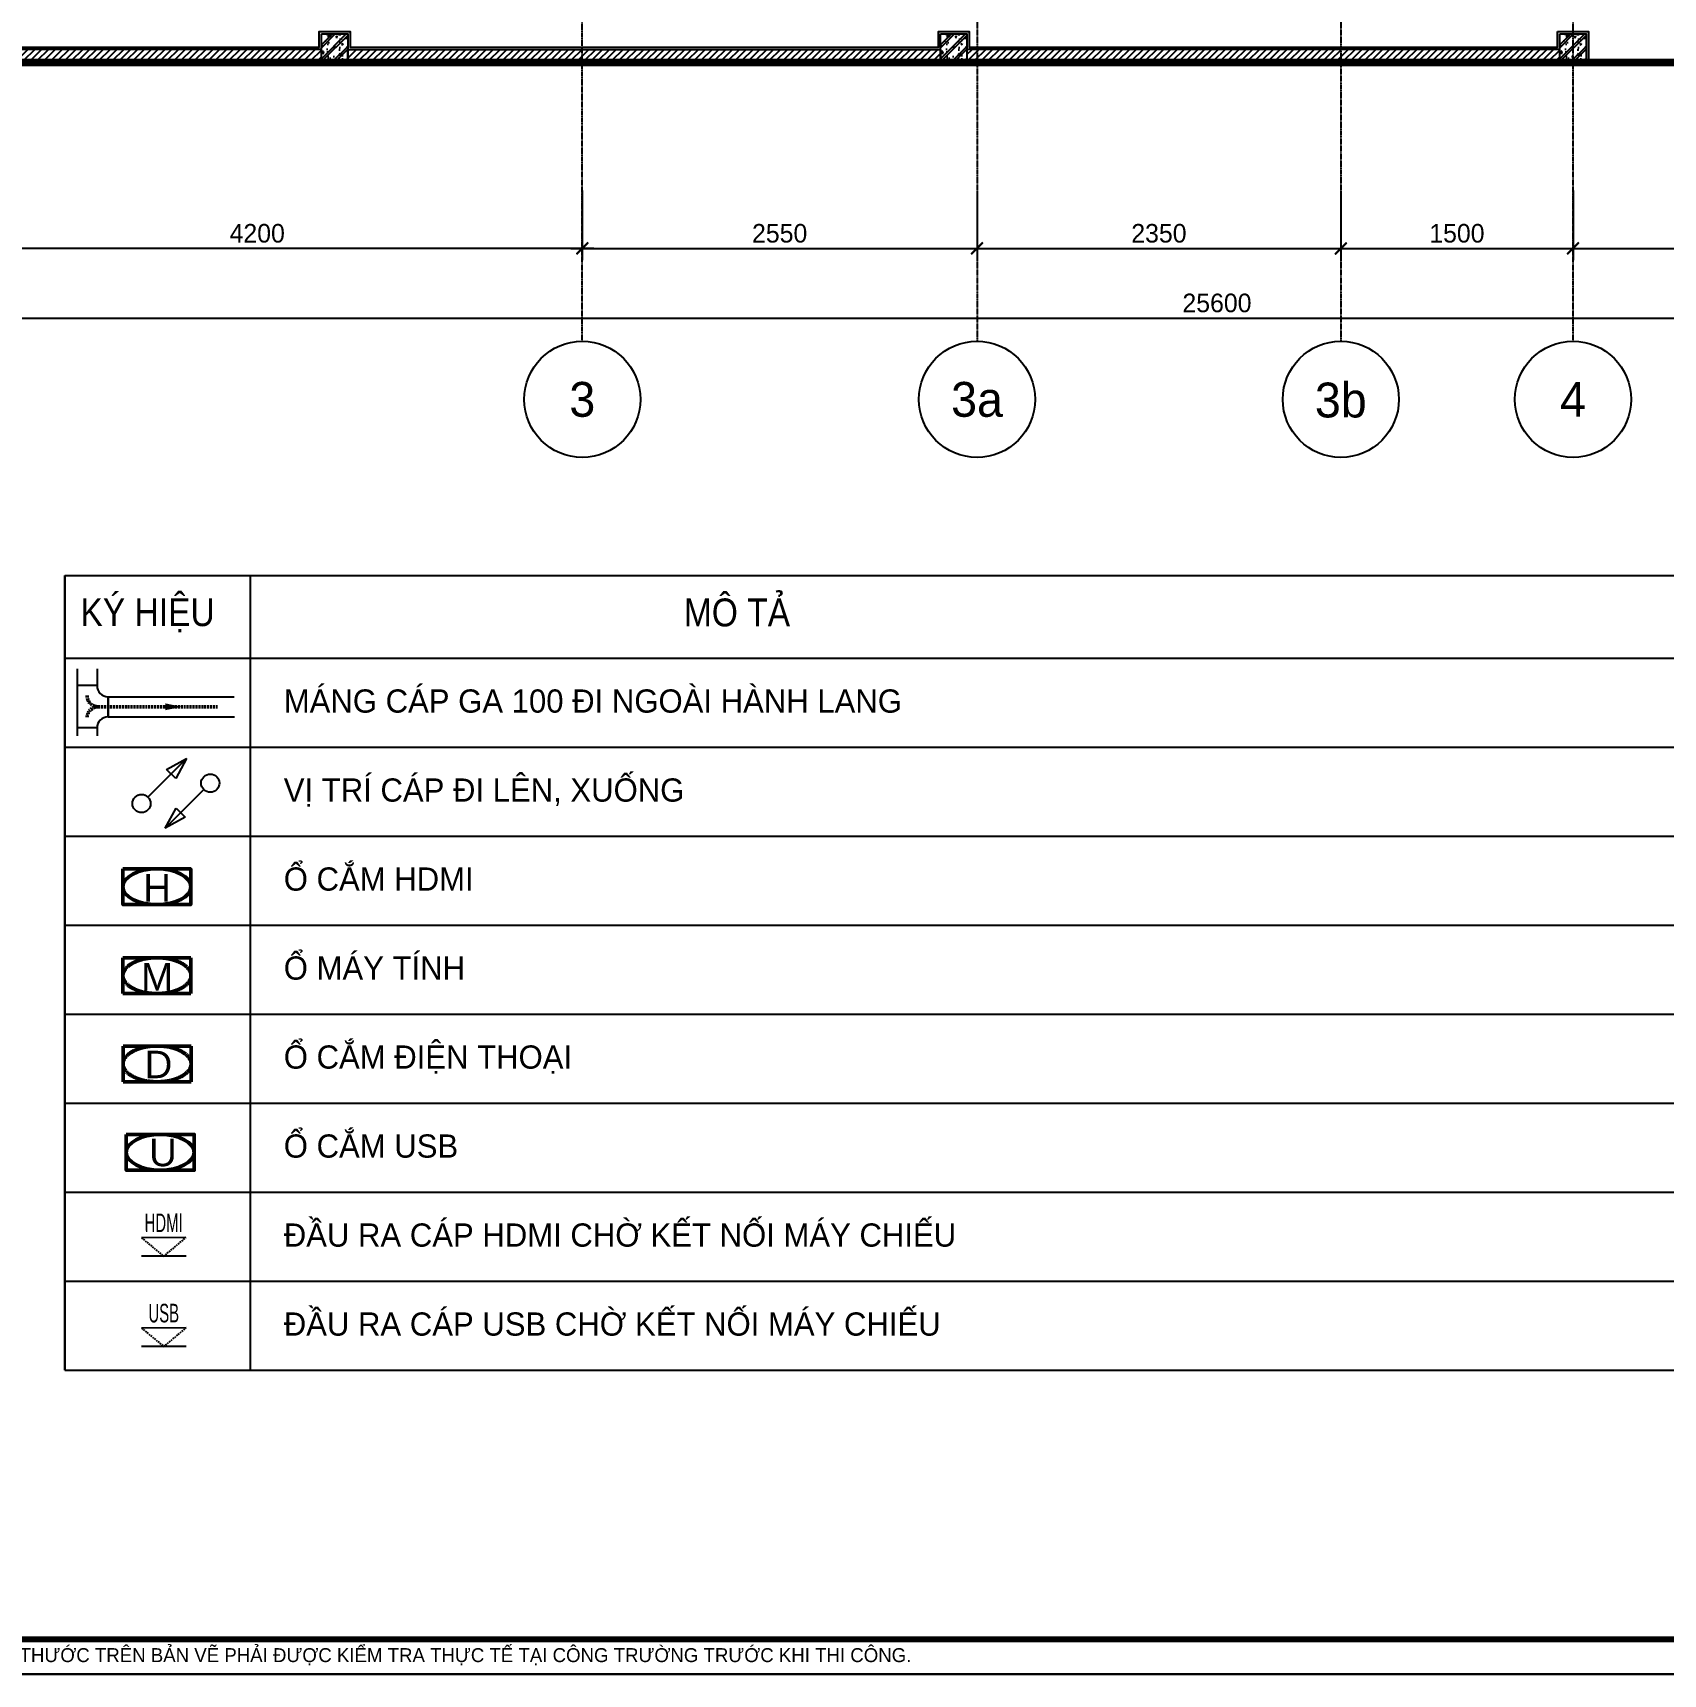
# Model space of a CAD drawing. Header units: inches. Extents: x 1721084 to 1854744, y 225101 to 488646.
# Drawn here: x 1731251 to 1741783, y 351101 to 361703 of the extents above; entities that cross this region are included whole.
import ezdxf
from ezdxf.enums import TextEntityAlignment as Align
from ezdxf.xclip import XClip

# ---------------------------------------------------------------- set-up
doc = ezdxf.new("R2010")
doc.units = ezdxf.units.IN
doc.header["$MEASUREMENT"] = 0
doc.header["$XCLIPFRAME"] = 0
for name, pattern in [('DASHED', [19.05, 12.7, -6.35]), ('X-PL-GF$0$X-GRID-T1$0$CENTER2', [1.125, 0.75, -0.125, 0.125, -0.125]), ('X-PL-GF$0$X-PL-GF$0$DASHDOTX2', [2, 1, -0.5, 0, -0.5]), ('XR-EX-P-03$0$HIDDEN', [9.525, 6.35, -3.175])]:
    doc.linetypes.add(name, pattern=pattern)
for name, color, linetype in [('0-Khungten', 255, 'Continuous'), ('A-ANNO-DIM 100', 252, 'Continuous'), ('I.A.M TITLEBLOCK - A2 -H$0$A-TBLK-TEXT', 250, 'Continuous'), ('mang', 5, 'Continuous'), ('PN', 2, 'Continuous'), ('SYMBOL', 1, 'Continuous'), ('TEXT', 9, 'Continuous'), ('X-PL-GF$0$X-GRID-T1$0$A-ANNO-DIM 75', 2, 'Continuous'), ('X-PL-GF$0$X-GRID-T1$0$A-GRID', 9, 'X-PL-GF$0$X-GRID-T1$0$CENTER2'), ('X-PL-GF$0$X-GRID-T1$0$A-GRID-SYMB', 5, 'Continuous'), ('X-PL-GF$0$X-PL-GF$0$A-FLOR-COLS-CONC', 250, 'Continuous'), ('X-PL-GF$0$X-PL-GF$0$A-FLOR-PATT', 250, 'Continuous'), ('X-PL-GF$0$X-PL-GF$0$A-FLOR-WALL', 250, 'Continuous'), ('X-PL-GF$0$X-PL-GF$0$A-FLOR-WALL-FNSH', 250, 'Continuous'), ('X-PL-GF$0$X-PL-GF$0$A-SECT-PATT', 250, 'Continuous'), ('X-PL-GF$0$X-PL-GF$0$A-XREF', 250, 'Continuous'), ('X-PL-GF$0$X-PL-GF$0$B-RanhHienTrang', 250, 'Continuous'), ('Xref$0$noi that13-5-2008$0$ID-FURN-ROOM-N', 6, 'Continuous')]:
    doc.layers.add(name, color=color, linetype=linetype)
for name, color, linetype, lineweight in [('TTLL', 252, 'DASHED', 50), ('XR-EX-P-03$0$OAP040__', 4, 'Continuous', 25), ('XR-EX-P-03$0$OAP6444_COM_E', 30, 'Continuous', 25)]:
    doc.layers.add(name, color=color, linetype=linetype, lineweight=lineweight)
doc.styles.add('I.A.M TITLEBLOCK - A2 -H$0$TITLE BLOCK', font='arial.ttf')
doc.styles.add('VNCC-text khungdam', font='vhblack.ttf')
doc.styles.add('VNCC-VnAvantH', font='vhavan.ttf')
doc.styles.add('X-PL-GF$0$X-GRID-T1$0$HDUNGARC', font='vn_vni.shx')
doc.styles.add('X-PL-GF$0$X-GRID-T1$0$SYMBTEXT', font='VAVON_.TTF')
doc.styles.add('XR-EX-P-03$0$Standard', font='arial.ttf')
doc.styles.add('XR-EX-P-03$0$Vn-Vni', font='vn_vni.shx', dxfattribs={"width": 0.75})
doc.styles.add('Xref$0$noi that13-5-2008$0$Arial', font='arial.ttf')
doc.dimstyles.new('X-PL-GF$0$X-GRID-T1$0$DIM-75', dxfattribs={"dimscale": 75, "dimtxt": 1.6, "dimasz": 1, "dimexe": 1, "dimexo": 1, "dimgap": 0.5, "dimtad": 1, "dimdec": 0, "dimzin": 0, "dimdsep": 46, "dimtxsty": 'X-PL-GF$0$X-GRID-T1$0$HDUNGARC', "dimblk": 'X-PL-GF$0$X-GRID-T1$0$_ArchTick', "dimcen": 2, "dimdle": 1, "dimclrd": 256, "dimclre": 9, "dimclrt": 3, "dimadec": 0, "dimazin": 0, "dimtfac": 1, "dimtdec": 0, "dimtix": 1, "dimtmove": 2, "dimatfit": 2, "dimfxl": 1, "dimtolj": 1, "dimtzin": 0, "dimarcsym": 2})
pattern_1 = [(45, (0, -797.414), (-22.09709, 22.09709), [])]

# ---------------------------------------------------------------- blocks, each defined once
blk = doc.blocks.new('X-PL-GF$0$X-GRID-T1$0$SYMB-GRID')
blk.add_circle((0, 0), 5)
at = {"color": 2, "style": 'X-PL-GF$0$X-GRID-T1$0$SYMBTEXT', "flags": 4}
blk.add_attdef('NUM', text='', height=3, dxfattribs=at).set_placement((0, 0), align=Align.MIDDLE)
blk = doc.blocks.new('X-PL-GF$0$X-GRID-T1$0$_ArchTick')
at = {"color": 0, "linetype": 'ByBlock', "const_width": 0.15}
blk.add_lwpolyline([(-0.5, -0.48), (0.5, 0.52)], dxfattribs=at)
blk = doc.blocks.new('*D255')
at = {"layer": 'Defpoints', "color": 0, "transparency": 16777216}
for p in [(8700, -3750), (11250, -3750), (11250, -4200)]:
    blk.add_point(p, dxfattribs=at)
at = {"layer": 'X-PL-GF$0$X-GRID-T1$0$A-ANNO-DIM 75', "color": 9, "lineweight": -2, "transparency": 16777216}
for p, q in [((8700, -3825), (8700, -4275)), ((11250, -3825), (11250, -4275))]:
    blk.add_line(p, q, dxfattribs=at)
at = {"layer": 'X-PL-GF$0$X-GRID-T1$0$A-ANNO-DIM 75', "lineweight": -2, "transparency": 16777216}
blk.add_line((8625, -4200), (11325, -4200), dxfattribs=at)
at = {"layer": 'X-PL-GF$0$X-GRID-T1$0$A-ANNO-DIM 75', "lineweight": -2, "transparency": 16777216, "xscale": 75, "yscale": 75, "zscale": 75, "rotation": 180}
blk.add_blockref('X-PL-GF$0$X-GRID-T1$0$_ArchTick', (8700, -4200), dxfattribs=at)
at = {"layer": 'X-PL-GF$0$X-GRID-T1$0$A-ANNO-DIM 75', "lineweight": -2, "transparency": 16777216, "xscale": 75, "yscale": 75, "zscale": 75}
blk.add_blockref('X-PL-GF$0$X-GRID-T1$0$_ArchTick', (11250, -4200), dxfattribs=at)
at = {"layer": 'X-PL-GF$0$X-GRID-T1$0$A-ANNO-DIM 75', "color": 3, "transparency": 16777216, "insert": (9975, -4103), "char_height": 120, "attachment_point": 5, "style": 'X-PL-GF$0$X-GRID-T1$0$HDUNGARC'}
blk.add_mtext('\\A1;2550', dxfattribs=at)
blk = doc.blocks.new('*D256')
at = {"layer": 'Defpoints', "color": 0, "transparency": 16777216}
for p in [(15100, -3750), (20100, -3750), (20100, -4200)]:
    blk.add_point(p, dxfattribs=at)
at = {"layer": 'X-PL-GF$0$X-GRID-T1$0$A-ANNO-DIM 75', "color": 9, "lineweight": -2, "transparency": 16777216}
for p, q in [((15100, -3825), (15100, -4275)), ((20100, -3825), (20100, -4275))]:
    blk.add_line(p, q, dxfattribs=at)
at = {"layer": 'X-PL-GF$0$X-GRID-T1$0$A-ANNO-DIM 75', "lineweight": -2, "transparency": 16777216}
blk.add_line((15025, -4200), (20175, -4200), dxfattribs=at)
at = {"layer": 'X-PL-GF$0$X-GRID-T1$0$A-ANNO-DIM 75', "lineweight": -2, "transparency": 16777216, "xscale": 75, "yscale": 75, "zscale": 75, "rotation": 180}
blk.add_blockref('X-PL-GF$0$X-GRID-T1$0$_ArchTick', (15100, -4200), dxfattribs=at)
at = {"layer": 'X-PL-GF$0$X-GRID-T1$0$A-ANNO-DIM 75', "lineweight": -2, "transparency": 16777216, "xscale": 75, "yscale": 75, "zscale": 75}
blk.add_blockref('X-PL-GF$0$X-GRID-T1$0$_ArchTick', (20100, -4200), dxfattribs=at)
at = {"layer": 'X-PL-GF$0$X-GRID-T1$0$A-ANNO-DIM 75', "color": 3, "transparency": 16777216, "insert": (17600, -4103), "char_height": 120, "attachment_point": 5, "style": 'X-PL-GF$0$X-GRID-T1$0$HDUNGARC'}
blk.add_mtext('\\A1;5000', dxfattribs=at)
blk = doc.blocks.new('*D258')
at = {"layer": 'Defpoints', "color": 0, "transparency": 16777216}
for p in [(0, -3750), (25600, -3750), (25600, -4650)]:
    blk.add_point(p, dxfattribs=at)
at = {"layer": 'X-PL-GF$0$X-GRID-T1$0$A-ANNO-DIM 75', "color": 9, "lineweight": -2, "transparency": 16777216}
for p, q in [((0, -3825), (0, -4725)), ((25600, -3825), (25600, -4725))]:
    blk.add_line(p, q, dxfattribs=at)
at = {"layer": 'X-PL-GF$0$X-GRID-T1$0$A-ANNO-DIM 75', "lineweight": -2, "transparency": 16777216}
blk.add_line((-75, -4650), (25675, -4650), dxfattribs=at)
at = {"layer": 'X-PL-GF$0$X-GRID-T1$0$A-ANNO-DIM 75', "lineweight": -2, "transparency": 16777216, "xscale": 75, "yscale": 75, "zscale": 75, "rotation": 180}
blk.add_blockref('X-PL-GF$0$X-GRID-T1$0$_ArchTick', (0, -4650), dxfattribs=at)
at = {"layer": 'X-PL-GF$0$X-GRID-T1$0$A-ANNO-DIM 75', "lineweight": -2, "transparency": 16777216, "xscale": 75, "yscale": 75, "zscale": 75}
blk.add_blockref('X-PL-GF$0$X-GRID-T1$0$_ArchTick', (25600, -4650), dxfattribs=at)
at = {"layer": 'X-PL-GF$0$X-GRID-T1$0$A-ANNO-DIM 75', "color": 3, "transparency": 16777216, "insert": (12800, -4553), "char_height": 120, "attachment_point": 5, "style": 'X-PL-GF$0$X-GRID-T1$0$HDUNGARC'}
blk.add_mtext('\\A1;25600', dxfattribs=at)
blk = doc.blocks.new('*D268')
at = {"layer": 'Defpoints', "color": 0, "transparency": 16777216}
for p in [(4500, -3750), (8700, -3750), (4500, -4200)]:
    blk.add_point(p, dxfattribs=at)
at = {"layer": 'X-PL-GF$0$X-GRID-T1$0$A-ANNO-DIM 75', "color": 9, "lineweight": -2, "transparency": 16777216}
for p, q in [((4500, -3825), (4500, -4275)), ((8700, -3825), (8700, -4275))]:
    blk.add_line(p, q, dxfattribs=at)
at = {"layer": 'X-PL-GF$0$X-GRID-T1$0$A-ANNO-DIM 75', "lineweight": -2, "transparency": 16777216}
blk.add_line((8775, -4200), (4425, -4200), dxfattribs=at)
at = {"layer": 'X-PL-GF$0$X-GRID-T1$0$A-ANNO-DIM 75', "lineweight": -2, "transparency": 16777216, "xscale": 75, "yscale": 75, "zscale": 75, "rotation": 180}
blk.add_blockref('X-PL-GF$0$X-GRID-T1$0$_ArchTick', (4500, -4200), dxfattribs=at)
at = {"layer": 'X-PL-GF$0$X-GRID-T1$0$A-ANNO-DIM 75', "lineweight": -2, "transparency": 16777216, "xscale": 75, "yscale": 75, "zscale": 75}
blk.add_blockref('X-PL-GF$0$X-GRID-T1$0$_ArchTick', (8700, -4200), dxfattribs=at)
at = {"layer": 'X-PL-GF$0$X-GRID-T1$0$A-ANNO-DIM 75', "color": 3, "transparency": 16777216, "insert": (6600, -4103), "char_height": 120, "attachment_point": 5, "style": 'X-PL-GF$0$X-GRID-T1$0$HDUNGARC'}
blk.add_mtext('\\A1;4200', dxfattribs=at)
blk = doc.blocks.new('*D278')
at = {"layer": 'Defpoints', "color": 0, "transparency": 16777216}
for p in [(11250, -3750), (13600, -3750), (13600, -4200)]:
    blk.add_point(p, dxfattribs=at)
at = {"layer": 'X-PL-GF$0$X-GRID-T1$0$A-ANNO-DIM 75', "color": 9, "lineweight": -2, "transparency": 16777216}
for p, q in [((11250, -3825), (11250, -4275)), ((13600, -3825), (13600, -4275))]:
    blk.add_line(p, q, dxfattribs=at)
at = {"layer": 'X-PL-GF$0$X-GRID-T1$0$A-ANNO-DIM 75', "lineweight": -2, "transparency": 16777216}
blk.add_line((11175, -4200), (13675, -4200), dxfattribs=at)
at = {"layer": 'X-PL-GF$0$X-GRID-T1$0$A-ANNO-DIM 75', "lineweight": -2, "transparency": 16777216, "xscale": 75, "yscale": 75, "zscale": 75, "rotation": 180}
blk.add_blockref('X-PL-GF$0$X-GRID-T1$0$_ArchTick', (11250, -4200), dxfattribs=at)
at = {"layer": 'X-PL-GF$0$X-GRID-T1$0$A-ANNO-DIM 75', "lineweight": -2, "transparency": 16777216, "xscale": 75, "yscale": 75, "zscale": 75}
blk.add_blockref('X-PL-GF$0$X-GRID-T1$0$_ArchTick', (13600, -4200), dxfattribs=at)
at = {"layer": 'X-PL-GF$0$X-GRID-T1$0$A-ANNO-DIM 75', "color": 3, "transparency": 16777216, "insert": (12425, -4103), "char_height": 120, "attachment_point": 5, "style": 'X-PL-GF$0$X-GRID-T1$0$HDUNGARC'}
blk.add_mtext('\\A1;2350', dxfattribs=at)
blk = doc.blocks.new('*D279')
at = {"layer": 'Defpoints', "color": 0, "transparency": 16777216}
for p in [(13600, -3750), (15100, -3750), (15100, -4200)]:
    blk.add_point(p, dxfattribs=at)
at = {"layer": 'X-PL-GF$0$X-GRID-T1$0$A-ANNO-DIM 75', "color": 9, "lineweight": -2, "transparency": 16777216}
for p, q in [((13600, -3825), (13600, -4275)), ((15100, -3825), (15100, -4275))]:
    blk.add_line(p, q, dxfattribs=at)
at = {"layer": 'X-PL-GF$0$X-GRID-T1$0$A-ANNO-DIM 75', "lineweight": -2, "transparency": 16777216}
blk.add_line((13525, -4200), (15175, -4200), dxfattribs=at)
at = {"layer": 'X-PL-GF$0$X-GRID-T1$0$A-ANNO-DIM 75', "lineweight": -2, "transparency": 16777216, "xscale": 75, "yscale": 75, "zscale": 75, "rotation": 180}
blk.add_blockref('X-PL-GF$0$X-GRID-T1$0$_ArchTick', (13600, -4200), dxfattribs=at)
at = {"layer": 'X-PL-GF$0$X-GRID-T1$0$A-ANNO-DIM 75', "lineweight": -2, "transparency": 16777216, "xscale": 75, "yscale": 75, "zscale": 75}
blk.add_blockref('X-PL-GF$0$X-GRID-T1$0$_ArchTick', (15100, -4200), dxfattribs=at)
at = {"layer": 'X-PL-GF$0$X-GRID-T1$0$A-ANNO-DIM 75', "color": 3, "transparency": 16777216, "insert": (14350, -4103), "char_height": 120, "attachment_point": 5, "style": 'X-PL-GF$0$X-GRID-T1$0$HDUNGARC'}
blk.add_mtext('\\A1;1500', dxfattribs=at)
blk = doc.blocks.new('X-PL-GF$0$X-PL-GF$0$RANH DAT')
at = {"color": 20, "linetype": 'X-PL-GF$0$X-PL-GF$0$DASHDOTX2', "ltscale": 4, "const_width": 50}
blk.add_lwpolyline([(-11627, -102), (-11627, -102), (0, 0), (992, 14374), (-5111, 14734), (-10634, 15060), (-41580, 16886), (-41828, -102), (-17867, -102), (-11627, -102)], dxfattribs=at)
blk = doc.blocks.new('I.A.M TITLEBLOCK - A2 -H')
at = {"const_width": 0.5}
blk.add_lwpolyline([(5, 3), (592, 3), (590, 417), (5, 417)], close=True, dxfattribs=at)
at = {"layer": 'Defpoints'}
blk.add_lwpolyline([(0, 420), (594, 420), (594, 0), (0, 0)], close=True, dxfattribs=at)
at = {"layer": 'I.A.M TITLEBLOCK - A2 -H$0$A-TBLK-TEXT', "color": 2, "lineweight": 0, "insert": (4.81, 2.24), "char_height": 1.2, "width": 216.8663, "attachment_point": 1, "style": 'I.A.M TITLEBLOCK - A2 -H$0$TITLE BLOCK'}
blk.add_mtext('\\pt1.8;{\\fVNI-Avo|b0|i0|c0|p2;BAÛN VEÕ VAØ THIEÁT KEÁ NAØY THUOÄC SÔÛ HÖÕU CUÛA \\fVNI-Avo|b1|i0|c0|p2;IAM ARCHITECTS\\fVNI-Avo|b0|i0|c0|p2; KHOÂNG SAO CHEÙP HOAËC SÖÛ DUÏNG LAÏI THOÂNG TIN KHI CHÖAÑÖÔÏC SÖÏ ÑOÀNG YÙ. TAÁT CAÛ CAÙC KÍCH THÖÔÙC TREÂN BAÛN VEÕ PHAÛI ÑÖÔÏC KIEÅM TRA THÖÏC TEÁ TAÏI COÂNG TRÖÔØNG TRÖÔÙC KHI THI COÂNG.}', dxfattribs=at)
blk = doc.blocks.new('O MANG')
at = {"layer": 'TTLL', "color": 2, "linetype": 'ByBlock', "ltscale": 250}
blk.add_lwpolyline([(-192676, 105212), (-192091, 105212), (-192091, 104905), (-192676, 104905)], close=True, dxfattribs=at)
at = {"layer": 'TTLL', "color": 7, "linetype": 'ByBlock', "ltscale": 250}
blk.add_ellipse((-192383, 105059), major_axis=(-293, 0), ratio=0.525838, dxfattribs=at)
at = {"layer": 'Xref$0$noi that13-5-2008$0$ID-FURN-ROOM-N', "insert": (-192611, 104931), "char_height": 236.4, "width": 579.73, "attachment_point": 7, "style": 'Xref$0$noi that13-5-2008$0$Arial'}
blk.add_mtext(' M', dxfattribs=at)
blk = doc.blocks.new('O DIEN THOAI')
at = {"layer": 'TTLL', "color": 2, "linetype": 'ByBlock', "ltscale": 250}
blk.add_lwpolyline([(-192674, 104452), (-192089, 104452), (-192089, 104145), (-192674, 104145)], close=True, dxfattribs=at)
at = {"layer": 'TTLL', "color": 7, "linetype": 'ByBlock', "ltscale": 250}
blk.add_ellipse((-192382, 104299), major_axis=(-293, 0), ratio=0.525838, dxfattribs=at)
at = {"layer": 'Xref$0$noi that13-5-2008$0$ID-FURN-ROOM-N', "insert": (-192581, 104176), "char_height": 236.4, "width": 579.73, "attachment_point": 7, "style": 'Xref$0$noi that13-5-2008$0$Arial'}
blk.add_mtext(' D', dxfattribs=at)
blk = doc.blocks.new('SDGDFSGF')
at = {"layer": 'SYMBOL', "color": 1}
for p, q in [((-192312, 106329), (-191979, 106661)), ((-192312, 106329), (-191979, 106661)), ((-192312, 106329), (-192218, 106501)), ((-192312, 106329), (-192218, 106501)), ((-192218, 106501), (-192139, 106423)), ((-192218, 106501), (-192139, 106423)), ((-192139, 106423), (-192312, 106329)), ((-192139, 106423), (-192312, 106329))]:
    blk.add_line(p, q, dxfattribs=at)
at = {"layer": 'SYMBOL', "color": 1, "linetype": 'Continuous'}
blk.add_circle((-191924, 106717), 78.4, dxfattribs=at)
blk.add_circle((-191924, 106717), 78.4, dxfattribs=at)
blk = doc.blocks.new('XR-EX-P-03$0$TEL')
at = {"linetype": 'XR-EX-P-03$0$HIDDEN'}
for p, q in [((5405.1, 19800.1), (5315.1, 19875.1)), ((5495.1, 19875.1), (5405.1, 19800.1))]:
    blk.add_line(p, q, dxfattribs=at)
at = {"color": 0}
for points in [[(5315.1, 19875.1), (5495.1, 19875.1)], [(5315.1, 19800.1), (5495.1, 19800.1)]]:
    blk.add_lwpolyline(points, dxfattribs=at)
at = {"style": 'XR-EX-P-03$0$Standard', "width": 0.8}
blk.add_attdef('1', text='', height=150, dxfattribs=at).set_placement((5405.1, 19900.1), align=Align.BOTTOM_CENTER)
blk = doc.blocks.new('*U681')
at = {"layer": 'XR-EX-P-03$0$OAP6444_COM_E', "xscale": 1.333333333333333, "yscale": 1.333333333333333, "zscale": 1.333333333333333}
blk.add_blockref('XR-EX-P-03$0$TEL', (-7206.8, -26400.1), dxfattribs=at)
at = {"layer": 'XR-EX-P-03$0$OAP040__', "style": 'XR-EX-P-03$0$Vn-Vni', "width": 0.75}
blk.add_attdef('N_1', text='', height=200, dxfattribs=at).set_placement((0, 100), align=Align.BOTTOM_CENTER)
blk = doc.blocks.new('X-PL-GF$0$X-GRID-T1')
at = {"layer": 'X-PL-GF$0$X-GRID-T1$0$A-GRID', "ltscale": 8}
for p, q in [((8700, -4800), (8700, 15788.2)), ((15100, -4800), (15100, 15788.2))]:
    blk.add_line(p, q, dxfattribs=at)
for points in [[(11250, 4500), (11250, -4800)], [(13600, 4500), (13600, -4800)]]:
    blk.add_lwpolyline(points, dxfattribs=at)
at = {"layer": 'X-PL-GF$0$X-GRID-T1$0$A-GRID-SYMB'}
ref = blk.add_blockref('X-PL-GF$0$X-GRID-T1$0$SYMB-GRID', (8700, -5175), dxfattribs=dict(at, xscale=75, yscale=75, zscale=75))
ref.add_attrib('NUM', '3', dxfattribs={"layer": '0', "color": 2, "height": 225, "style": 'X-PL-GF$0$X-GRID-T1$0$SYMBTEXT'}).set_placement((8700, -5175), align=Align.MIDDLE)
ref = blk.add_blockref('X-PL-GF$0$X-GRID-T1$0$SYMB-GRID', (11250, -5175), dxfattribs=dict(at, xscale=75, yscale=75, zscale=75))
ref.add_attrib('NUM', '3a', dxfattribs={"layer": '0', "color": 2, "height": 225, "style": 'X-PL-GF$0$X-GRID-T1$0$SYMBTEXT'}).set_placement((11250, -5175), align=Align.MIDDLE)
ref = blk.add_blockref('X-PL-GF$0$X-GRID-T1$0$SYMB-GRID', (13600, -5175), dxfattribs=dict(at, xscale=75, yscale=75, zscale=75))
ref.add_attrib('NUM', '3b', dxfattribs={"layer": '0', "color": 2, "height": 225, "style": 'X-PL-GF$0$X-GRID-T1$0$SYMBTEXT'}).set_placement((13600, -5175), align=Align.MIDDLE)
ref = blk.add_blockref('X-PL-GF$0$X-GRID-T1$0$SYMB-GRID', (15100, -5175), dxfattribs=dict(at, xscale=75, yscale=75, zscale=75))
ref.add_attrib('NUM', '4', dxfattribs={"layer": '0', "color": 2, "height": 225, "style": 'X-PL-GF$0$X-GRID-T1$0$SYMBTEXT'}).set_placement((15100, -5175), align=Align.MIDDLE)
at = {"layer": 'X-PL-GF$0$X-GRID-T1$0$A-ANNO-DIM 75'}
for base, p1, p2, picture, middle in [((25600, -4650), (0, -3750), (25600, -3750), '*D258', (12800, -4552.5)), ((11250, -4200), (8700, -3750), (11250, -3750), '*D255', (9975, -4102.5)), ((13600, -4200), (11250, -3750), (13600, -3750), '*D278', (12425, -4102.5)), ((15100, -4200), (13600, -3750), (15100, -3750), '*D279', (14350, -4102.5)), ((20100, -4200), (15100, -3750), (20100, -3750), '*D256', (17600, -4102.5))]:
    dim = blk.add_linear_dim(base=base, p1=p1, p2=p2, dimstyle='X-PL-GF$0$X-GRID-T1$0$DIM-75', dxfattribs=at)
    dim.commit()
    dim.dimension.update_dxf_attribs({"geometry": picture, "text_midpoint": middle})
dim = blk.add_linear_dim(base=(4500, -4200), p1=(8700, -3750), p2=(4500, -3750), angle=180, dimstyle='X-PL-GF$0$X-GRID-T1$0$DIM-75', dxfattribs=at)
dim.commit()
dim.dimension.update_dxf_attribs({"geometry": '*D268', "text_midpoint": (6600, -4102.5)})
blk = doc.blocks.new('X-PL-GF')
at = {"layer": 'X-PL-GF$0$X-PL-GF$0$A-FLOR-PATT'}
h = blk.add_hatch(dxfattribs=at)
h.set_pattern_fill('ANSI31', color=250, scale=250)
h.set_pattern_definition(pattern_1)
h.paths.add_polyline_path([(7015, -2915), (3185, -2915), (3185, -2985), (7015, -2985)])
h = blk.add_hatch(dxfattribs=at)
h.set_pattern_fill('ANSI31', color=250, scale=250)
h.set_pattern_definition(pattern_1)
h.paths.add_polyline_path([(7185, -2915), (11015, -2915), (11015, -2985), (7185, -2985)])
h = blk.add_hatch(dxfattribs=at)
h.set_pattern_fill('ANSI31', color=250, scale=250)
h.set_pattern_definition(pattern_1)
h.paths.add_polyline_path([(15015, -2915), (11185, -2915), (11185, -2985), (15015, -2985)])
at = {"layer": 'X-PL-GF$0$X-PL-GF$0$A-SECT-PATT'}
h = blk.add_hatch(dxfattribs=at)
h.set_pattern_fill('!BTCT', color=256, scale=15, pattern_type=2)
h.set_pattern_definition([(50, (5191.27, 6e-08), (107.589, -9.4128), [11.25, -123.75]), (355, (5191.27, 6e-08), (-20.8127, 112.8288), [9, -99]), (100.4514, (5200.23, -0.78), (86.7764, 103.416), [9.561, -105.1713]), (46.184, (5191.27, 30), (160.086, -24.828), [16.875, -185.625]), (96.6356, (5204.6, 27.93), (140.1994, 146.118), [14.3415, -157.757]), (351.184, (5191.27, 30), (140.199, 146.118), [13.5, -148.5]), (21, (5206.27, 22.5), (89.536, -60.3928), [11.25, -123.75]), (326, (5206.27, 22.5), (36.4973, 108.7725), [9, -99]), (71.4514, (5213.73, 17.47), (126.0334, 48.3796), [9.561, -105.1713]), (37.5, (5191.266, 6e-08), (1.82398, 49.93408), [0, -97.8, 0, -100.5, 0, -99.375]), (7.5, (5191.266, 6e-08), (39.4604, 59.16176), [0, -57.3, 0, -95.55, 0, -37.875]), (327.5, (5157.816, 6e-08), (80.07337, -3.38323), [0, -37.5, 0, -117, 0, -155.25]), (317.5, (5142.816, 6e-08), (87.4779, 15.0157), [0, -48.75, 0, -77.7, 0, -110.25]), (45, (5191.266, 6e-08), (-45.0781, 45.0781), []), (45, (5191.266, 18.375), (-45.0781, 45.0781), [])])
h.paths.add_polyline_path([(7100, -2815), (7015, -2815), (7015, -2985), (7100, -2985)])
h.paths.add_polyline_path([(7185, -2815), (7100, -2815), (7100, -2985), (7185, -2985)])
h = blk.add_hatch(dxfattribs=at)
h.set_pattern_fill('!BTCT', color=256, scale=15, pattern_type=2)
h.set_pattern_definition([(50, (9191.27, 4e-08), (107.589, -9.4128), [11.25, -123.75]), (355, (9191.27, 4e-08), (-20.8127, 112.8288), [9, -99]), (100.4514, (9200.23, -0.78), (86.7764, 103.416), [9.561, -105.1713]), (46.184, (9191.27, 30), (160.086, -24.828), [16.875, -185.625]), (96.6356, (9204.6, 27.93), (140.1994, 146.118), [14.3415, -157.757]), (351.184, (9191.27, 30), (140.199, 146.118), [13.5, -148.5]), (21, (9206.27, 22.5), (89.536, -60.3928), [11.25, -123.75]), (326, (9206.27, 22.5), (36.4973, 108.7725), [9, -99]), (71.4514, (9213.73, 17.47), (126.0334, 48.3796), [9.561, -105.1713]), (37.5, (9191.266, 4e-08), (1.82398, 49.93408), [0, -97.8, 0, -100.5, 0, -99.375]), (7.5, (9191.266, 4e-08), (39.4604, 59.16176), [0, -57.3, 0, -95.55, 0, -37.875]), (327.5, (9157.816, 4e-08), (80.07337, -3.38323), [0, -37.5, 0, -117, 0, -155.25]), (317.5, (9142.816, 4e-08), (87.4779, 15.0157), [0, -48.75, 0, -77.7, 0, -110.25]), (45, (9191.266, 4e-08), (-45.0781, 45.0781), []), (45, (9191.266, 18.375), (-45.0781, 45.0781), [])])
h.paths.add_polyline_path([(11100, -2815), (11015, -2815), (11015, -2985), (11100, -2985)])
h.paths.add_polyline_path([(11185, -2815), (11100, -2815), (11100, -2985), (11185, -2985)])
h = blk.add_hatch(dxfattribs=at)
h.set_pattern_fill('!BTCT', color=256, scale=15, pattern_type=2)
h.set_pattern_definition([(50, (13191.27, 2e-07), (107.589, -9.4128), [11.25, -123.75]), (355, (13191.27, 2e-07), (-20.8127, 112.8288), [9, -99]), (100.4514, (13200.23, -0.78), (86.7764, 103.416), [9.561, -105.1713]), (46.184, (13191.27, 30), (160.086, -24.828), [16.875, -185.625]), (96.6356, (13204.6, 27.93), (140.1994, 146.118), [14.3415, -157.757]), (351.184, (13191.27, 30), (140.199, 146.118), [13.5, -148.5]), (21, (13206.27, 22.5), (89.536, -60.3928), [11.25, -123.75]), (326, (13206.27, 22.5), (36.4973, 108.7725), [9, -99]), (71.4514, (13213.73, 17.47), (126.0334, 48.3796), [9.561, -105.1713]), (37.5, (13191.266, 2e-07), (1.82398, 49.93408), [0, -97.8, 0, -100.5, 0, -99.375]), (7.5, (13191.266, 2e-07), (39.4604, 59.16176), [0, -57.3, 0, -95.55, 0, -37.875]), (327.5, (13157.816, 2e-07), (80.07337, -3.38323), [0, -37.5, 0, -117, 0, -155.25]), (317.5, (13142.816, 2e-07), (87.4779, 15.0157), [0, -48.75, 0, -77.7, 0, -110.25]), (45, (13191.266, 2e-07), (-45.0781, 45.0781), []), (45, (13191.266, 18.375), (-45.0781, 45.0781), [])])
h.paths.add_polyline_path([(15100, -2815), (15015, -2815), (15015, -2985), (15100, -2985)])
h.paths.add_polyline_path([(15185, -2815), (15100, -2815), (15100, -2985), (15185, -2985)])
at = {"layer": 'X-PL-GF$0$X-PL-GF$0$A-FLOR-COLS-CONC'}
for points in [[(7015, -2815), (7185, -2815), (7185, -2985), (7015, -2985)], [(11015, -2815), (11185, -2815), (11185, -2985), (11015, -2985)], [(15015, -2815), (15185, -2815), (15185, -2985), (15015, -2985)]]:
    blk.add_lwpolyline(points, close=True, dxfattribs=at)
at = {"layer": 'X-PL-GF$0$X-PL-GF$0$A-FLOR-WALL'}
for points in [[(7015, -2915), (3185, -2915), (3185, -2985), (7015, -2985)], [(7185, -2915), (11015, -2915), (11015, -2985), (7185, -2985)], [(15015, -2915), (11185, -2915), (11185, -2985), (15015, -2985)]]:
    blk.add_lwpolyline(points, close=True, dxfattribs=at)
at = {"layer": 'X-PL-GF$0$X-PL-GF$0$A-FLOR-WALL-FNSH'}
for points in [[(15000, -2800), (15200, -2800), (15200, -3000), (-2191.3, -3000), (-1943.8, 13988.2), (34696.3, 11826)], [(3000, -2800), (3200, -2800), (3200, -2900), (7000, -2900), (7000, -2800), (7200, -2800), (7200, -2900), (11000, -2900), (11000, -2800), (11200, -2800), (11200, -2900), (15000, -2900), (15000, -2800)]]:
    blk.add_lwpolyline(points, dxfattribs=at)
at = {"layer": 'X-PL-GF$0$X-PL-GF$0$A-XREF'}
blk.add_blockref('X-PL-GF$0$X-GRID-T1', (0, 0), dxfattribs=at)
at = {"layer": 'X-PL-GF$0$X-PL-GF$0$B-RanhHienTrang'}
blk.add_blockref('X-PL-GF$0$X-PL-GF$0$RANH DAT', (39636.3, -2897.7), dxfattribs=at)

msp = doc.modelspace()

# ---------------------------------------------------------------- linework, layer by layer
at = {"layer": 'TEXT', "color": 3}
for p, q in [((1731457.7, 354789.1), (1757090.6, 354789.1)), ((1731457.7, 354214.2), (1744274.2, 354214.2)), ((1731457.7, 354214.2), (1744274.2, 354214.2)), ((1731457.7, 353639.3), (1744274.2, 353639.3)), ((1731457.7, 353064.4), (1744274.2, 353064.4))]:
    msp.add_line(p, q, dxfattribs=at)
at = {"layer": 'TTLL', "color": 2, "linetype": 'ByBlock', "ltscale": 250}
msp.add_lwpolyline([(1731854.2, 354587), (1732293.1, 354587), (1732293.1, 354356.3), (1731854.2, 354356.3)], close=True, dxfattribs=at)
at = {"layer": 'TTLL', "color": 7, "linetype": 'ByBlock', "ltscale": 250}
msp.add_ellipse((1732073.7, 354471.7), major_axis=(-219.4, 0), ratio=0.5258385, dxfattribs=at)

# ---------------------------------------------------------------- block references
ref = msp.add_blockref('X-PL-GF', (1726100.4, 364510.6))
XClip(ref).set_block_clipping_path([(-4378.678544014, -12850.407672127), (34696.321455986, 17749.592327873)])
at = {"layer": 'A-ANNO-DIM 100', "xscale": 75, "yscale": 75, "zscale": 75}
msp.add_blockref('I.A.M TITLEBLOCK - A2 -H', (1721083.5, 319601), dxfattribs=at)
at = {"layer": 'Xref$0$noi that13-5-2008$0$ID-FURN-ROOM-N'}
ref = msp.add_blockref('*U681', (1732096.3, 353800.5), dxfattribs=dict(at, xscale=-1.2, yscale=1.2, zscale=1.2, rotation=0.1244862860085938))
ref.add_attrib('N_1', 'HDMI', dxfattribs={"layer": 'XR-EX-P-03$0$OAP040__', "height": 120, "rotation": 0.12449, "style": 'XR-EX-P-03$0$Vn-Vni', "width": 0.6}).set_placement((1732096, 353920.5), align=Align.BOTTOM_CENTER)
ref = msp.add_blockref('*U681', (1732097.1, 353217.2), dxfattribs=dict(at, xscale=-1.2, yscale=1.2, zscale=1.2, rotation=0.1244862860085938))
ref.add_attrib('N_1', 'USB', dxfattribs={"layer": 'XR-EX-P-03$0$OAP040__', "height": 120, "rotation": 0.12449, "style": 'XR-EX-P-03$0$Vn-Vni', "width": 0.6}).set_placement((1732096.9, 353337.2), align=Align.BOTTOM_CENTER)

# ---------------------------------------------------------------- texts
at = {"layer": '0-Khungten', "style": 'VNCC-VnAvantH'}
for s, height, p in [('æ c¾m USB', 150.12, (1732871.9, 354437.3)), ('§ÇU RA C¸P HDMI CHê KÕT NèI M¸Y CHIÕU', 150.121, (1732871.9, 353862.4)), ('§ÇU RA C¸P USB CHê KÕT NèI M¸Y CHIÕU', 150.121, (1732871.9, 353287.6))]:
    msp.add_text(s, height=height, dxfattribs=at).set_placement(p)
at = {"layer": 'Xref$0$noi that13-5-2008$0$ID-FURN-ROOM-N', "insert": (1732001.9, 354379.4), "char_height": 177.3, "width": 434.796, "attachment_point": 7, "style": 'Xref$0$noi that13-5-2008$0$Arial'}
msp.add_mtext('U', dxfattribs=at)

# ---------------------------------------------------------------- next in the draw order: linework, layer by layer
at = {"layer": 'mang'}
for p, q in [((1731536.2, 357594.3), (1731536.2, 357162.7)), ((1731665.7, 357594.3), (1731665.7, 357486.4)), ((1731665.7, 357486.4), (1731536.2, 357486.4)), ((1731737.6, 357414.4), (1732552.2, 357414.4)), ((1731737.6, 357414.4), (1731737.6, 357285)), ((1731665.7, 357213), (1731536.2, 357213)), ((1731665.7, 357213), (1731665.7, 357162.7)), ((1731737.6, 357285), (1732553.9, 357285))]:
    msp.add_line(p, q, dxfattribs=at)
for centre, start, end in [((1731737.6, 357486.4), 180, 270), ((1731737.6, 357213), 90, 180)]:
    msp.add_arc(centre, 71.9, start, end, dxfattribs=at)
at = {"layer": 'PN', "color": 4, "linetype": 'Continuous'}
for p, q in [((1731737.6, 357285), (1731737.6, 357414.4)), ((1731665.7, 357350.1), (1731665.7, 357349.3))]:
    msp.add_line(p, q, dxfattribs=at)
at = {"layer": 'SYMBOL', "color": 1}
for p, q in [((1732243.9, 357015.6), (1731994.6, 356766.3)), ((1732243.9, 357015.6), (1731994.6, 356766.3)), ((1732243.9, 357015.6), (1731994.6, 356766.3)), ((1732243.9, 357015.6), (1731994.6, 356766.3)), ((1732114.8, 356945.2), (1732243.9, 357015.6)), ((1732114.8, 356945.2), (1732243.9, 357015.6)), ((1732114.8, 356945.2), (1732243.9, 357015.6)), ((1732114.8, 356945.2), (1732243.9, 357015.6)), ((1732243.9, 357015.6), (1732173.8, 356886.4)), ((1732243.9, 357015.6), (1732173.8, 356886.4)), ((1732243.9, 357015.6), (1732173.8, 356886.4)), ((1732243.9, 357015.6), (1732173.8, 356886.4)), ((1732173.8, 356886.4), (1732114.8, 356945.2)), ((1732173.8, 356886.4), (1732114.8, 356945.2)), ((1732173.8, 356886.4), (1732114.8, 356945.2)), ((1732173.8, 356886.4), (1732114.8, 356945.2))]:
    msp.add_line(p, q, dxfattribs=at)
at = {"layer": 'SYMBOL', "color": 1, "linetype": 'Continuous'}
msp.add_circle((1731953, 356724.7), 58.8, dxfattribs=at)
msp.add_circle((1731953, 356724.7), 58.8, dxfattribs=at)
msp.add_circle((1731953, 356724.7), 58.8, dxfattribs=at)
msp.add_circle((1731953, 356724.7), 58.8, dxfattribs=at)
at = {"layer": 'SYMBOL', "color": 1}
msp.add_solid([(1732211.9, 357349.7), (1732106, 357327.5), (1732106, 357371.9)], dxfattribs=at)
at = {"layer": 'TEXT', "color": 3}
for p, q in [((1731457.7, 358198), (1744137.4, 358198)), ((1731457.7, 358198), (1731457.7, 353064.4)), ((1731457.7, 358198), (1744274.2, 358198)), ((1731457.7, 353064.4), (1731457.7, 358198)), ((1732655.1, 358198), (1732655.1, 353064.4)), ((1731457.7, 357663.6), (1744274.2, 357663.6)), ((1731457.7, 357663.6), (1744274.2, 357663.6)), ((1731457.7, 357663.6), (1744274.2, 357663.6)), ((1731457.7, 357663.6), (1744274.2, 357663.6)), ((1731457.7, 357088.7), (1744274.2, 357088.7)), ((1731457.7, 357088.7), (1744274.2, 357088.7)), ((1731457.7, 356513.8), (1744274.2, 356513.8)), ((1731457.7, 355938.9), (1744274.2, 355938.9)), ((1731457.7, 355364), (1744274.2, 355364))]:
    msp.add_line(p, q, dxfattribs=at)
at = {"layer": 'TTLL'}
msp.add_line((1731672.9, 357349.7), (1732443.4, 357349.7), dxfattribs=at)
at = {"layer": 'TTLL', "color": 2, "linetype": 'ByBlock', "ltscale": 250}
msp.add_lwpolyline([(1731832.6, 356302.8), (1732271.4, 356302.8), (1732271.4, 356072), (1731832.6, 356072)], close=True, dxfattribs=at)
at = {"layer": 'TTLL'}
for centre, start, end in [((1731672.9, 357421.6), 180, 270), ((1731672.9, 357277.8), 90, 180)]:
    msp.add_arc(centre, 71.9, start, end, dxfattribs=at)
at = {"layer": 'TTLL', "color": 7, "linetype": 'ByBlock', "ltscale": 250}
msp.add_ellipse((1732052, 356187.4), major_axis=(-219.4, 0), ratio=0.5258385, dxfattribs=at)

# ---------------------------------------------------------------- next in the draw order: block references
at = {"layer": 'A-ANNO-DIM 100', "xscale": 75, "yscale": 75, "zscale": 75}
msp.add_blockref('I.A.M TITLEBLOCK - A2 -H', (1721083.5, 351101), dxfattribs=at)
at = {"layer": 'TTLL', "xscale": 0.75, "yscale": 0.75, "zscale": 0.75}
for name in ['SDGDFSGF', 'O MANG', 'O DIEN THOAI']:
    msp.add_blockref(name, (1876339.9, 276818.8), dxfattribs=at)

# ---------------------------------------------------------------- next in the draw order: texts
at = {"layer": '0-Khungten', "style": 'VNCC-text khungdam', "width": 0.9}
for s, p in [('ký hiÖu', (1731558.5, 357870.8)), ('m« t¶', (1735456.3, 357869.1))]:
    msp.add_text(s, height=180.14, dxfattribs=at).set_placement(p)
at = {"layer": '0-Khungten', "style": 'VNCC-VnAvantH'}
for s, height, p in [('m¸ng c¸p ga 100 ®i ngoµi hµnh lang', 150.121, (1732871.9, 357311.8)), ('vÞ trÝ c¸p ®i lªn, xuèng', 150.121, (1732871.9, 356736.9)), ('æ c¾m HDMI', 150.12, (1732871.9, 356162)), ('æ m¸y tÝnh', 150.12, (1732871.9, 355587.1)), ('æ c¾m ®iÖn tho¹i', 150.121, (1732871.9, 355012.2))]:
    msp.add_text(s, height=height, dxfattribs=at).set_placement(p)
at = {"layer": 'Xref$0$noi that13-5-2008$0$ID-FURN-ROOM-N', "insert": (1731964.2, 356091.4), "char_height": 177.3, "width": 434.796, "attachment_point": 7, "style": 'Xref$0$noi that13-5-2008$0$Arial'}
msp.add_mtext('H', dxfattribs=at)

doc.saveas('drawing.dxf')
